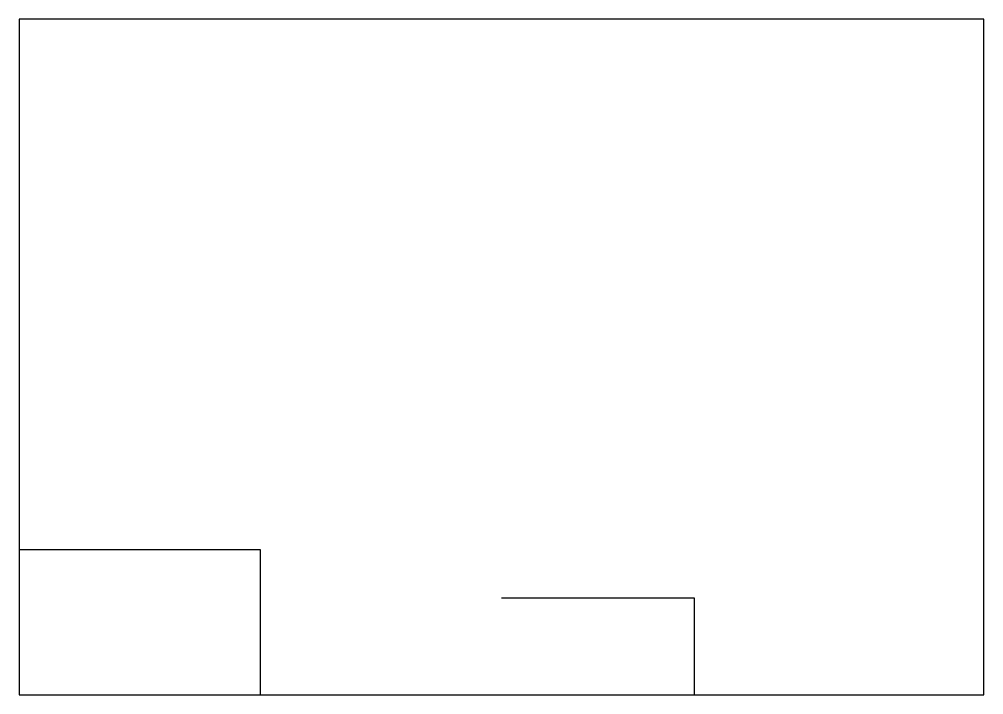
# Model space of a CAD drawing. Header units: millimetres. Extents: x 0 to 2000, y 0 to 1400.
import ezdxf

# ---------------------------------------------------------------- set-up
doc = ezdxf.new("R2010")
doc.units = ezdxf.units.MM

msp = doc.modelspace()

# ---------------------------------------------------------------- linework, layer by layer
at = {"layer": 'SHEET_BOUNDARY', "color": 1}
msp.add_lwpolyline([(0, 0), (2000, 0), (2000, 1400), (0, 1400), (0, 0)], dxfattribs=at)
at = {"layer": 'test1'}
msp.add_lwpolyline([(0, 0), (500, 0), (500, 300), (0, 300)], dxfattribs=at)
at = {"layer": 'test2'}
msp.add_lwpolyline([(1000, 0), (1400, 0), (1400, 200), (1000, 200)], dxfattribs=at)

doc.saveas('drawing.dxf')
